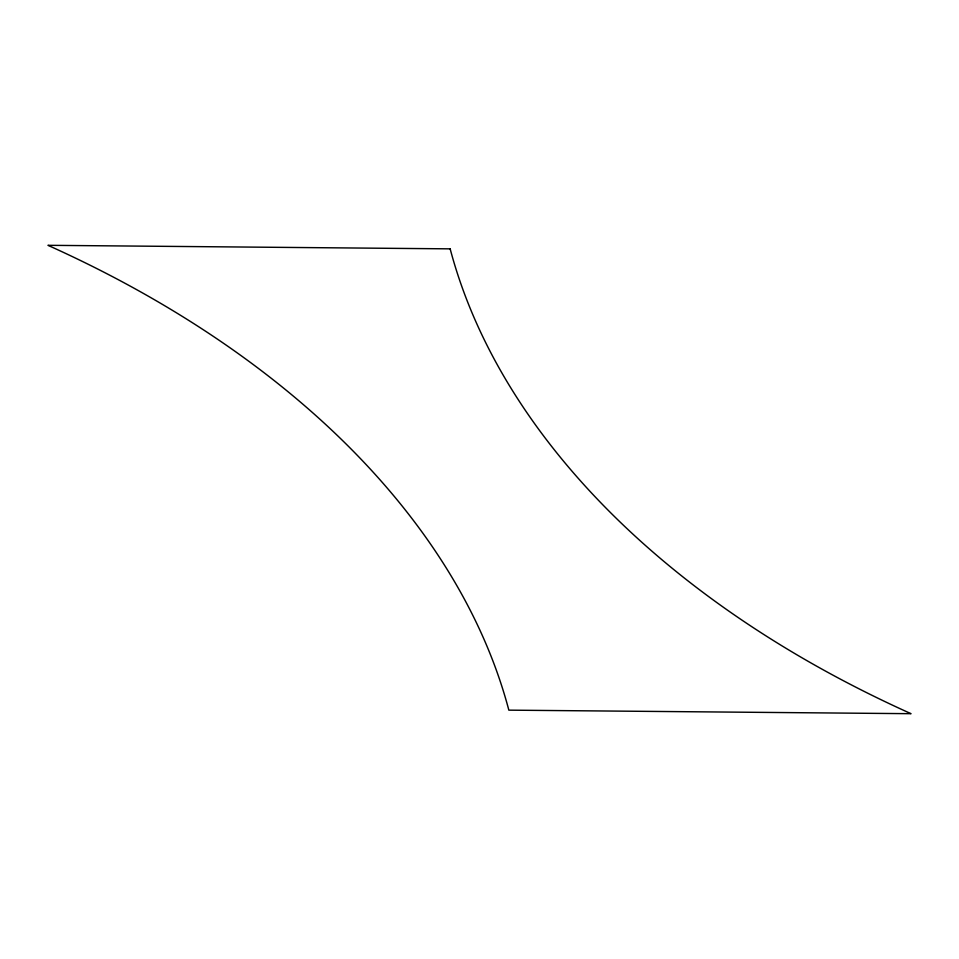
<?xml version="1.0" encoding="UTF-8"?>
<svg xmlns="http://www.w3.org/2000/svg" width="959" height="959" viewBox="0 0 959 959"><rect width="100%" height="100%" fill="white"/><g stroke="black" fill="none" stroke-linecap="round" stroke-linejoin="round"><path stroke-width="1.44" d="M450.155 248.849L47.95 245.312A966.037 629.955 6.4 0 1 508.845 710.151L911.05 713.688A966.037 629.955 6.4 0 1 450.155 248.849"/></g></svg>
